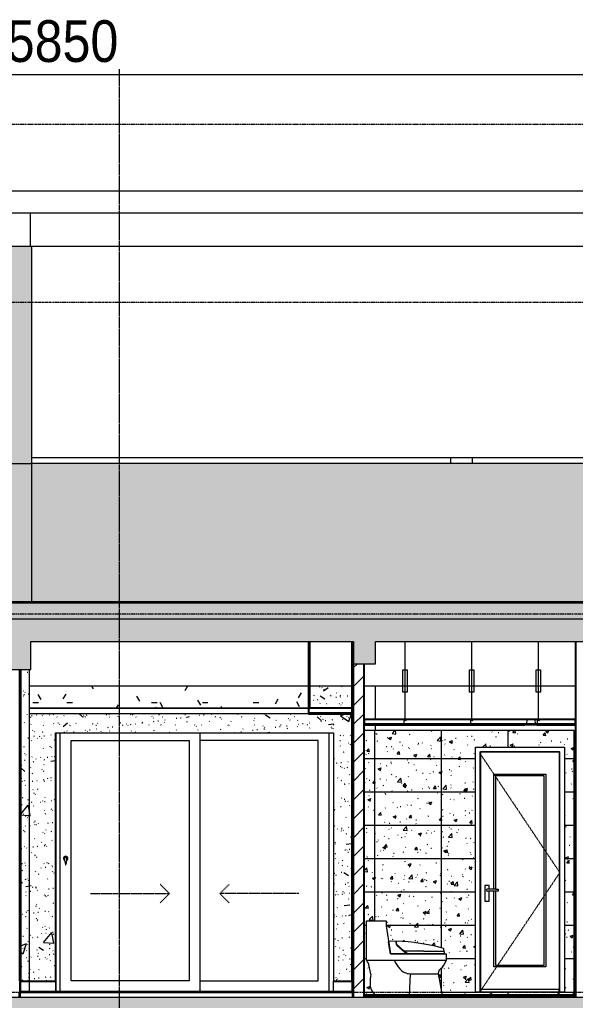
# Model space of a CAD drawing. Header units: millimetres. Extents: x -92143 to -2058, y -8802 to 35300.
# Drawn here: x -25437 to -20437, y 25925 to 34739 of the extents above; entities that cross this region are included whole.
import ezdxf

# ---------------------------------------------------------------- set-up
doc = ezdxf.new("R2010")
doc.units = ezdxf.units.MM
for name, pattern in [('Centre', [31.75, 6.35, -4.7625, 15.875, -4.7625]), ('Dash', [6.35, 3.175, -3.175]), ('Grid Line', [22.225, 12.7, -3.175, 3.175, -3.175])]:
    doc.linetypes.add(name, pattern=pattern)
for name, color, linetype, lineweight in [('0-1', 7, 'Continuous', 5), ('A-ANNO-DIMS', 211, 'Continuous', 9), ('A-ANNO-DIMS-150', 211, 'Continuous', 9), ('A-CLNG', 13, 'Continuous', 9), ('A-CLNG-1', 250, 'Continuous', 25), ('A-CLNG-2', 7, 'Continuous', 9), ('A-CLNG-PATT-1', 9, 'Continuous', 9), ('A-CLNG-PATT-3', 254, 'Continuous', 18), ('A-DETL-GENF', 92, 'Continuous', 9), ('A-DETL-GENF-1', 7, 'Continuous', 9), ('A-DETL-GENF-HDLN-1', 7, 'Dash', 9), ('A-DETL-THIN', 151, 'Continuous', 9), ('A-DOOR', 31, 'Continuous', 9), ('A-DOOR-1', 7, 'Continuous', 9), ('A-DOOR-FRAM', 31, 'Continuous', 9), ('A-DOOR-GLAZ', 31, 'Continuous', 9), ('A-DOOR-HDLN', 31, 'Dash', 18), ('A-FLOR-1', 10, 'Continuous', 35), ('A-FLOR-2', 7, 'Continuous', 9), ('A-FLOR-3', 192, 'Continuous', 35), ('A-FLOR-HRAL', 11, 'Continuous', 9), ('A-FLOR-HRAL-1', 253, 'Continuous', 18), ('A-FLOR-HRAL-2', 9, 'Continuous', 9), ('A-FLOR-LEVL-2', 51, 'Centre', 9), ('A-FLOR-PATT-3', 8, 'Continuous', 9), ('A-WALL', 113, 'Continuous', 9), ('A-WALL-2', 250, 'Continuous', 25), ('A-WALL-PATT-1', 7, 'Continuous', 9), ('A-WALL-PATT-2', 9, 'Continuous', 9), ('A-WALL-PATT-3', 111, 'Continuous', 5), ('E-LITE-EQPM', 33, 'Continuous', 9), ('E-LITE-EQPM-1', 7, 'Continuous', 9), ('I-WALL', 2, 'Continuous', 9), ('I-WALL-1', 250, 'Continuous', 25), ('I-WALL-2', 7, 'Continuous', 9), ('P-SANR-FIXT', 6, 'Continuous', 9), ('P-SANR-FIXT-1', 7, 'Continuous', 9), ('S-BEAM-2', 7, 'Continuous', 9), ('S-COLS', 52, 'Continuous', 9), ('S-COLS-1', 7, 'Continuous', 9), ('S-GRID-1', 1, 'Grid Line', 9)]:
    doc.layers.add(name, color=color, linetype=linetype, lineweight=lineweight)
doc.styles.add('UTM Avo', font='', dxfattribs={"width": 0.9, "height": 375})
doc.styles.get('UTM Avo').set_extended_font_data('UTM Avo')
doc.dimstyles.new('1_Dim_chi_tiet_2_5', dxfattribs={"dimscale": 304.8, "dimtxt": 374.737856, "dimasz": 0.590551, "dimexe": 0.492126, "dimexo": 0.0625, "dimgap": 0.049213, "dimtad": 1, "dimdec": 0, "dimrnd": 5, "dimzin": 0, "dimdsep": 46, "dimtxsty": 'UTM Avo', "dimblk1": 'OBLIQUE', "dimblk2": 'OBLIQUE', "dimsah": 1, "dimcen": 0.09, "dimdle": 0.492126, "dimazin": 0, "dimtfac": 1, "dimtdec": 4, "dimtix": 1, "dimtmove": 0, "dimatfit": 3, "dimfxl": 0.984252, "dimfxlon": 1, "dimtvp": 1, "dimtolj": 1, "dimtzin": 0, "dimarcsym": 2})
pattern_1 = [(45, (-51987.05, 14125), (-79.5495, 79.5495), [])]
pattern_2 = [(50, (-51987.05, 14125), (1093.104, -95.634), [114.3, -1257.3]), (355, (-51987, 14125), (-211.457, 1146.34), [91.44, -1005.84]), (100.451, (-51896, 14117), (881.656, 1050.7), [97.14, -1068.54]), (46.184, (-51987, 14429.8), (1626.475, -252.257), [171.45, -1885.95]), (96.636, (-51851.5, 14408.8), (1424.416, 1484.565), [145.71, -1602.81]), (351.184, (-51987, 14429.8), (1424.43, 1484.55), [137.16, -1508.76]), (21, (-51834.65, 14353.6), (909.686, -613.59), [114.3, -1257.3]), (326, (-51834.7, 14353.6), (370.812, 1105.13), [91.44, -1005.84]), (71.451, (-51758.8, 14302.5), (1280.503, 491.528), [97.14, -1068.54]), (37.5, (-51987.05, 14125), (18.5313, 507.3303), [50.292, -943.356, 50.292, -970.788, -1009.65]), (37.5, (-51987.05, 14125), (18.5313, 507.3303), [-2014.728, 50.292, -959.358]), (7.5, (-51987.05, 14125), (400.918, 601.084), [50.292, -531.876, 50.292, -920.496, -384.81]), (7.5, (-51987.05, 14125), (400.918, 601.084), [-1552.956, 50.292, -334.518]), (327.5, (-52326.9, 14125), (813.545, -34.3737), [50.292, -330.708, 50.292, -1138.428, -1577.34]), (327.5, (-52326.9, 14125), (813.545, -34.3737), [-1569.72, 50.292, -1527.048]), (317.5, (-52479.3, 14125), (888.775, 152.56), [50.292, -445.008, 50.292, -739.14, -1120.14]), (317.5, (-52479.3, 14125), (888.775, 152.56), [-1284.732, 50.292, -1069.848])]
pattern_3 = [(37.5, (-51987.05, 14125), (-4.79953, 146.8239), [5.029, -110.795, 5.029, -124.511, -123.825]), (37.5, (-51987.05, 14125), (-4.79953, 146.8239), [-245.364, 5.029, -118.796]), (7.5, (-51987.05, 14125), (134.8574, 215.0472), [5.029, -57.455, 5.029, -99.365, -40.005]), (7.5, (-51987.05, 14125), (134.8574, 215.0472), [-166.878, 5.029, -34.976]), (327.5, (-52080.78, 14125), (237.29776, 0.4316), [5.029, -33.071, 5.029, -132.131, -179.07]), (327.5, (-52080.78, 14125), (237.29776, 0.4316), [-175.26, 5.029, -174.041]), (317.5, (-52080.78, 14125), (229.067, 66.8792), [5.029, -14.021, 5.029, -84.887, -102.87]), (317.5, (-52080.78, 14125), (229.067, 66.8792), [-108.966, 5.029, -97.841])]
pattern_4 = [(0, (-51987.05, 14125), (609.6, 152.4), [50.292, -406.908, 50.292, -406.908, -2438.4]), (0, (-51987.05, 14125), (609.6, 152.4), [-914.4, 50.292, -864.108, 50.292, -406.908, -1066.8]), (0, (-51987.05, 14125), (609.6, 152.4), [-2286, 50.292, -254.508, 50.292, -711.708]), (120, (-51758.45, 14201.2), (-436.7823, 451.7291), [50.292, -406.908, 50.292, -2845.308]), (120, (-51758.45, 14201.2), (-436.7823, 451.7291), [-507.492, -406.908, 50.292, -864.108, -1524]), (120, (-51758.45, 14201.2), (-436.7823, 451.7291), [-1828.8, 50.292, -406.908, 50.292, -1016.508]), (120, (-51758.45, 14201.2), (-436.7823, 451.7291), [-2336.292, -254.508, 50.292, -711.708]), (240, (-51682.25, 14506), (-172.8177, -604.1291), [50.292, -406.908, 50.292, -406.908, -2438.4]), (240, (-51682.25, 14506), (-172.8177, -604.1291), [-914.4, 50.292, -864.108, 50.292, -406.908, -1066.8]), (240, (-51682.25, 14506), (-172.8177, -604.1291), [-2286, 50.292, -254.508, 50.292, -711.708])]

# ---------------------------------------------------------------- blocks, each defined once
blk = doc.blocks.new('NCV_TKTC_KET CAU_rvt-1-TKCS_MẶT CẮT E')
at = {"layer": 'A-FLOR-2'}
for p, q in [((-33076.9, 33200), (-18036.9, 33200)), ((-18036.9, 33000), (-33076.9, 33000))]:
    blk.add_line(p, q, dxfattribs=at)
at = {"layer": 'S-BEAM-2'}
for p, q in [((-17596.9, 32700), (-25330.4, 32700)), ((-22836.9, 28750), (-25351.9, 28750)), ((-22446.9, 28750), (-22826.9, 28750)), ((-20436.9, 28750), (-22336.9, 28750))]:
    blk.add_line(p, q, dxfattribs=at)
at = {"layer": 'S-COLS-1'}
blk.add_line((-25340.4, 32700), (-25340.4, 33000), dxfattribs=at)
blk = doc.blocks.new('DOOR_CW_01 CANH MO-PANEL KINH - DIG_02-800x2200-CỬA NHÔM KÍNH-400864-TKCS_MẶT CẮT E')
at = {"layer": 'A-DETL-GENF-HDLN-1'}
for p, q in [((-28776.5, 6673.5), (-29496.5, 7747)), ((-29496.5, 5600), (-28776.5, 6673.5))]:
    blk.add_line(p, q, dxfattribs=at)
at = {"layer": 'A-DOOR-1'}
for p, q in [((-29496.5, 7760), (-29496.5, 5600)), ((-29496.5, 7760), (-28776.5, 7760)), ((-28781.5, 7758), (-29491.5, 7758)), ((-29491.5, 7758), (-29491.5, 5626)), ((-28781.5, 5626), (-28781.5, 7758)), ((-28776.5, 5600), (-28776.5, 7760)), ((-29371.5, 6524.5), (-29371.5, 7558)), ((-29371.5, 7558), (-28901.5, 7558)), ((-29356.5, 7543), (-29356.5, 6524.5)), ((-28916.5, 7543), (-29356.5, 7543)), ((-28916.5, 5841), (-28916.5, 7543)), ((-28901.5, 7558), (-28901.5, 5826)), ((-29411.8, 6556), (-29451.3, 6556)), ((-29451.3, 6556), (-29451.3, 6416)), ((-29356.5, 6524.5), (-29431.5, 6524.5)), ((-29411.8, 6524.5), (-29411.8, 6556)), ((-29356.5, 6524.5), (-29330.7, 6524.5)), ((-29330.7, 6524.5), (-29330.7, 6507.5)), ((-29356.5, 6507.5), (-29431.5, 6507.5)), ((-29411.8, 6416), (-29411.8, 6507.5)), ((-29371.5, 5826), (-29371.5, 6507.5)), ((-29356.5, 6507.5), (-29356.5, 5841)), ((-29330.7, 6507.5), (-29356.5, 6507.5)), ((-29451.3, 6416), (-29411.8, 6416)), ((-28901.5, 5826), (-29371.5, 5826)), ((-29356.5, 5841), (-28916.5, 5841)), ((-29491.5, 5626), (-28781.5, 5626)), ((-29486.5, 5626), (-29486.5, 5600)), ((-28786.5, 5626), (-28786.5, 5600))]:
    blk.add_line(p, q, dxfattribs=at)
for start, end in [(90, 180), (180, 270)]:
    blk.add_arc((-29431.5, 6516), 8.5, start, end, dxfattribs=at)
blk = doc.blocks.new('TOILET - TOILET-400871-TKCS_MẶT CẮT E')
at = {"layer": 'P-SANR-FIXT-1'}
for p, q in [((-30517.2, 6238.8), (-30338.3, 6238.8)), ((-30517.2, 5884.5), (-30517.2, 6238.8)), ((-30338.3, 6238.8), (-30338.3, 6196.1)), ((-30338.3, 6196.1), (-30301.7, 5942.7)), ((-30317.1, 6048.9), (-30313.7, 6058.1)), ((-30301.7, 5942.7), (-30317.1, 6048.9)), ((-30311.6, 6059.4), (-30250.9, 6057.8)), ((-30248.1, 6040.7), (-30248.1, 6057.1)), ((-30181.1, 5971.6), (-30244.4, 6027.8)), ((-30243, 6022.1), (-30153.7, 5942.7)), ((-30153.7, 5942.7), (-30301.7, 5942.7)), ((-30301.7, 5942.7), (-29800.4, 5942.7)), ((-29819.2, 5965.3), (-30181.1, 5971.6)), ((-30179, 5970), (-29819.9, 5963.7)), ((-30147, 5942.7), (-30179, 5970)), ((-29813.5, 5942.7), (-30147, 5942.7)), ((-29822.8, 5991.3), (-29819.2, 5965.3)), ((-29813.5, 5950.7), (-29813.5, 5942.7)), ((-29800.4, 5942.7), (-29800.4, 5884.5)), ((-30514.1, 5884.5), (-30517.2, 5884.5)), ((-29800.4, 5884.5), (-30517.2, 5884.5)), ((-30477.9, 5760.8), (-30499.7, 5863.3)), ((-30130, 5570), (-30119.8, 5764.9)), ((-30125, 5764.9), (-29871.4, 5764.9)), ((-29869.9, 5751.5), (-29836, 5570))]:
    blk.add_line(p, q, dxfattribs=at)
for centre, radius, start, end in [((-30311.7, 6057.2), 2.2, 88.51614, 155.48386), ((-29006, 6068.4), 1244.9, 180.48583, 181.44358), ((-30226.7, 6039.8), 24, 186.65493, 227.34507), ((-30310.2, 4249.5), 1808.7, 74.36622, 88.03046), ((-30223.8, 6040.7), 24.3, 180, 212), ((-29845.4, 5943), 32.8, 13.44859, 39.07027), ((-30495.4, 5881.7), 18.9, 171.55862, 257), ((-30070.1, 5954.4), 206.2, 199.83167, 225.13615), ((-29944.9, 5924.8), 150, 309.05865, 344.41613), ((-29921.6, 5674.2), 563, 171.15965, 180.57228), ((-30125, 5881.3), 116.3, 218.87858, 270), ((-29814.7, 5764.2), 56.7, 129.05865, 192.94135), ((-30367.9, 5669.8), 116.7, 180.57228, 239.3773)]:
    blk.add_arc(centre, radius, start, end, dxfattribs=at)
blk = doc.blocks.new('LIC_10-ĐÈN LED DOWNLIGHT ÂM TRẦN_ P_6W_ ÁNH SÁNG 4000K - LIC_10-ĐÈN LED DOWNLIGHT ÂM TRẦN_ P_6W_ ÁNH SÁNG 4000K-V4-TKCS_MẶT CẮT E')
at = {"layer": 'E-LITE-EQPM-1'}
for p, q in [((-20874.4, 8045), (-20877, 8009)), ((-20804.4, 8045), (-20869.4, 8045)), ((-20796.9, 8009), (-20799.4, 8045)), ((-20896.9, 8000), (-20896.9, 7998)), ((-20896.9, 7998), (-20891, 7998)), ((-20776.9, 7998), (-20896.9, 7998)), ((-20893.4, 8000), (-20895.8, 8000)), ((-20876.1, 8000), (-20893.3, 8000)), ((-20782.9, 8000), (-20891, 8000)), ((-20887.9, 8009), (-20887.9, 8000)), ((-20882, 8000), (-20885.5, 8000)), ((-20791, 8009), (-20882.9, 8009)), ((-20881.9, 8002), (-20881.9, 8000)), ((-20878.6, 8000), (-20881.1, 8000)), ((-20800.3, 8000), (-20873.6, 8000)), ((-20853.3, 8000), (-20860.6, 8000)), ((-20813.3, 8000), (-20820.5, 8000)), ((-20780.5, 8000), (-20797.7, 8000)), ((-20792.7, 8000), (-20795.3, 8000)), ((-20791.9, 8000), (-20791.9, 8002)), ((-20788.4, 8000), (-20791.6, 8000)), ((-20785.9, 8000), (-20785.9, 8009)), ((-20782.9, 7998), (-20776.9, 7998)), ((-20778.1, 8000), (-20780.5, 8000)), ((-20776.9, 7998), (-20776.9, 8000))]:
    blk.add_line(p, q, dxfattribs=at)
blk = doc.blocks.new('Railing - Railing-942725-TKCS_MẶT CẮT E')
at = {"layer": 'A-FLOR-HRAL-1'}
for p, q in [((-25426.9, 22695), (-25436.9, 22695)), ((-25436.9, 22695), (-25436.9, 22600)), ((-25426.9, 22600), (-25426.9, 22695)), ((-25436.9, 22600), (-25426.9, 22600))]:
    blk.add_line(p, q, dxfattribs=at)
at = {"layer": 'A-FLOR-HRAL-2'}
for p, q in [((-25426.9, 22695), (-25351.9, 22695)), ((-25351.9, 22695), (-25113.5, 22695)), ((-25351.9, 22695), (-25351.9, 22600)), ((-25113.5, 22695), (-25113.5, 22600))]:
    blk.add_line(p, q, dxfattribs=at)
blk = doc.blocks.new('Railing - Railing-915901-TKCS_MẶT CẮT E')
at = {"layer": 'A-FLOR-HRAL-1'}
for p, q in [((-22436.9, 5695), (-22446.9, 5695)), ((-22446.9, 5695), (-22446.9, 5600)), ((-22436.9, 5600), (-22436.9, 5695)), ((-22446.9, 5600), (-22436.9, 5600))]:
    blk.add_line(p, q, dxfattribs=at)
blk = doc.blocks.new('Railing - Railing-915903-TKCS_MẶT CẮT E')
at = {"layer": 'A-FLOR-HRAL-2'}
for p, q in [((-22613.5, 5600), (-22613.5, 5695)), ((-22613.5, 5695), (-22446.9, 5695))]:
    blk.add_line(p, q, dxfattribs=at)
blk = doc.blocks.new('CL_01-VÁCH DỰNG THẠCH CAO CĂN HỘ LOẠI 1-5D12 - CL_01-VÁCH DỰNG THẠCH CAO CĂN HỘ LOẠI 1A-5-V72-TKCS_MẶT CẮT E')
at = {"layer": 'A-CLNG-PATT-3'}
h = blk.add_hatch(dxfattribs=at)
h.set_pattern_fill('FP_2', color=256, style=0, pattern_type=2)
h.set_pattern_definition(pattern_4)
h.paths.add_polyline_path([(-22836.9, 28550), (-22836.9, 28750), (-25351.9, 28750), (-25351.9, 28550), (-22950.4, 28550)])
at = {"layer": 'A-CLNG-1'}
for p, q in [((-22836.9, 29150), (-22836.9, 28550)), ((-22826.9, 28550), (-22826.9, 29150)), ((-22836.9, 28550), (-22826.9, 28550))]:
    blk.add_line(p, q, dxfattribs=at)
at = {"layer": 'A-CLNG-2'}
blk.add_line((-22836.9, 28550), (-25351.9, 28550), dxfattribs=at)
blk = doc.blocks.new('NCV_TKTC_TANG 6 - 8_rvt-2-TKCS_MẶT CẮT E')
at = {"layer": 'A-CLNG-PATT-1'}
h = blk.add_hatch(dxfattribs=at)
h.set_pattern_fill('FP_4', color=256, style=0, pattern_type=2)
h.set_pattern_definition([(45, (-51987.05, 14125), (-53.03301, 53.03301), []), (135, (-51987.05, 14125), (-53.03301, -53.03301), [])])
h.paths.add_polyline_path([(-20484.2, 28400), (-20436.9, 28400), (-20436.9, 28410), (-20759.4, 28409), (-20759.4, 28405), (-20779.4, 28405), (-20779.4, 28410), (-20790.5, 28409), (-20790.5, 28400), (-20759.4, 28400)])
h.paths.add_polyline_path([(-22014.4, 28400), (-20883.4, 28400), (-20882.9, 28409), (-21359.4, 28407.5), (-21359.4, 28405), (-21379.4, 28405), (-21379.4, 28410), (-21959.4, 28410), (-21959.4, 28405), (-21979.4, 28405), (-21979.4, 28410), (-22336.9, 28410), (-22336.9, 28400)])
h.paths.add_polyline_path([(-21376.9, 28407.5), (-21361.9, 28407.5), (-21361.9, 28410), (-21376.9, 28410)])
h.paths.add_polyline_path([(-20761.9, 28407.5), (-20761.9, 28410), (-20776.9, 28409), (-20776.9, 28407.5)])
h.paths.add_polyline_path([(-21961.9, 28407.5), (-21961.9, 28410), (-21976.9, 28410), (-21976.9, 28407.5)])
at = {"layer": 'A-WALL-PATT-1'}
h = blk.add_hatch(dxfattribs=at)
h.set_pattern_fill('FP_5', color=256, style=0, pattern_type=2)
h.set_pattern_definition(pattern_1)
h.paths.add_polyline_path([(-22446.9, 26100), (-22436.9, 26100), (-22436.9, 29150), (-22446.9, 29150), (-22446.9, 26674.6)])
h = blk.add_hatch(dxfattribs=at)
h.set_pattern_fill('FP_5', color=256, style=0, pattern_type=2)
h.set_pattern_definition(pattern_1)
h.paths.add_polyline_path([(-25436.9, 26100), (-25426.9, 26100), (-25426.9, 28900), (-25436.9, 28900), (-25436.9, 26674.6)])
at = {"layer": 'A-WALL-PATT-2'}
h = blk.add_hatch(dxfattribs=at)
h.set_pattern_fill('FP_1', color=256, style=0, pattern_type=2)
h.set_pattern_definition([(45, (-51987.05, 14125), (-84.8528, 84.8528), [])])
h.paths.add_polyline_path([(-22435.3, 25950), (-22336.9, 25950), (-22336.9, 28950), (-22435.3, 28950), (-22436.9, 25950)])
h = blk.add_hatch(dxfattribs=at)
h.set_pattern_fill('FP_7', color=256, style=0, pattern_type=2)
h.set_pattern_definition(pattern_2)
h.paths.add_polyline_path([(-25426.9, 26100), (-25361.9, 26100), (-25361.9, 28900), (-25426.9, 28900), (-25426.9, 26674.6)])
h = blk.add_hatch(dxfattribs=at)
h.set_pattern_fill('FP_6', color=256, style=0, pattern_type=2)
h.set_pattern_definition(pattern_3)
h.paths.add_polyline_path([(-25426.9, 26100), (-25361.9, 26100), (-25361.9, 28900), (-25426.9, 28900), (-25426.9, 26674.6)])
h = blk.add_hatch(dxfattribs=at)
h.set_pattern_fill('FP_7', color=256, style=0, pattern_type=2)
h.set_pattern_definition(pattern_2)
h.paths.add_polyline_path([(-25351.9, 26100), (-25351.9, 28900), (-25361.9, 28900), (-25361.9, 26100)])
h = blk.add_hatch(dxfattribs=at)
h.set_pattern_fill('FP_6', color=256, style=0, pattern_type=2)
h.set_pattern_definition(pattern_3)
h.paths.add_polyline_path([(-25351.9, 26100), (-25351.9, 28900), (-25361.9, 28900), (-25361.9, 26100)])
h = blk.add_hatch(dxfattribs=at)
h.set_pattern_fill('FP_7', color=256, style=0, pattern_type=2)
h.set_pattern_definition(pattern_2)
h.paths.add_polyline_path([(-25351.9, 26100), (-25113.5, 26100), (-25113.5, 28330), (-22613.5, 28330), (-22613.5, 26100), (-22446.9, 26100), (-22446.9, 28500), (-25351.9, 28500), (-25351.9, 26633.7)])
h.paths.add_polyline_path([(-22826.9, 28550), (-22446.9, 28550), (-22446.9, 28750), (-22826.9, 28750)])
h = blk.add_hatch(dxfattribs=at)
h.set_pattern_fill('FP_6', color=256, style=0, pattern_type=2)
h.set_pattern_definition(pattern_3)
h.paths.add_polyline_path([(-25351.9, 26100), (-25113.5, 26100), (-25113.5, 28330), (-22613.5, 28330), (-22613.5, 26100), (-22446.9, 26100), (-22446.9, 28500), (-25351.9, 28500), (-25351.9, 26633.7)])
h.paths.add_polyline_path([(-22826.9, 28550), (-22446.9, 28550), (-22446.9, 28750), (-22826.9, 28750)])
h = blk.add_hatch(dxfattribs=at)
h.set_pattern_fill('FP_18', color=256, style=0, pattern_type=2)
h.set_pattern_definition([(50, (-51987.05, 14125), (273.276, -23.909), [28.575, -314.325]), (355, (-51987.05, 14125), (-52.8646, 286.585), [22.86, -251.46]), (100.451, (-51964.28, 14123), (220.4138, 262.6745), [24.285, -267.135]), (46.184, (-51987.05, 14201.2), (406.6187, -63.0646), [42.862, -471.487]), (96.636, (-51953.17, 14195.94), (356.104, 371.1414), [36.428, -400.703]), (351.184, (-51987.05, 14201.2), (356.1075, 371.138), [34.29, -377.19]), (21, (-51948.95, 14182.15), (227.4212, -153.3982), [28.575, -314.325]), (326, (-51948.95, 14182.15), (92.7027, 276.2822), [22.86, -251.46]), (71.451, (-51930, 14169.37), (320.1254, 122.8816), [24.285, -267.135]), (37.5, (-51987.05, 14125), (4.63248, 126.8326), [5.029, -243.383, 5.029, -250.241, -252.413]), (37.5, (-51987.05, 14125), (4.63248, 126.8326), [-503.682, 5.029, -247.383]), (7.5, (-51987.05, 14125), (100.22916, 150.2711), [5.029, -140.513, 5.029, -237.668, -96.203]), (7.5, (-51987.05, 14125), (100.22916, 150.2711), [-388.239, 5.029, -91.173]), (327.5, (-52072.01, 14125), (203.38684, -8.59348), [5.029, -90.221, 5.029, -292.151, -394.335]), (327.5, (-52072.01, 14125), (203.38684, -8.59348), [-392.43, 5.029, -389.306]), (317.5, (-52110.11, 14125), (222.1944, 38.1398), [5.029, -118.796, 5.029, -192.329, -280.035]), (317.5, (-52110.11, 14125), (222.1944, 38.1398), [-321.183, 5.029, -275.006])])
h.paths.add_polyline_path([(-22336.9, 25970), (-22226.9, 25970), (-22238.8, 25977.1), (-22257.8, 25995.4), (-22272.2, 26017.6), (-22281.3, 26042.4), (-22284.5, 26068.6), (-22283.1, 26114.8), (-22277.9, 26160.8), (-22299.7, 26263.3), (-22307.9, 26267.6), (-22313.2, 26275.2), (-22314.1, 26284.5), (-22317.2, 26284.5), (-22317.2, 26638.8), (-22138.3, 26638.8), (-22138.3, 26596.1), (-22117.1, 26448.9), (-22111.6, 26459.4), (-22050.9, 26457.8), (-22049.2, 26431.5), (-22043, 26422.1), (-21953.7, 26342.7), (-21947, 26342.7), (-21979, 26370), (-21619.2, 26362.5), (-21613.5, 26350.7), (-21613.5, 26342.7), (-21600.4, 26342.7), (-21600.4, 26284.5), (-21613.5, 26253), (-21633.3, 26225.4), (-21659.2, 26199.3), (-21665.9, 26188.5), (-21670, 26176.6), (-21671.4, 26164.1), (-21669.9, 26151.5), (-21636, 25970), (-20446.9, 25970), (-20446.9, 28350), (-22336.9, 28350), (-22336.9, 26065.8)])
h.paths.add_polyline_path([(-20536.5, 26000), (-21336.5, 26000), (-21336.5, 28200), (-20536.5, 28200), (-20536.5, 26674.6)])
h.paths.add_polyline_path([(-21619.2, 26365.3), (-21981.1, 26371.6), (-22045.2, 26430.4), (-22048.1, 26446.9), (-22046.7, 26457), (-21904.7, 26446.5), (-21762.7, 26424.5), (-21622.8, 26391.3), (-21619.9, 26370.8)])
h = blk.add_hatch(dxfattribs=at)
h.set_pattern_fill('FP_54', color=256, style=0, pattern_type=2)
h.set_pattern_definition([(0, (-20441.94, 26000), (0, 300), []), (90, (-20441.94, 26000), (-600, 4e-14), [])])
h.paths.add_polyline_path([(-22336.9, 25970), (-22226.9, 25970), (-22238.8, 25977.1), (-22257.8, 25995.4), (-22272.2, 26017.6), (-22281.3, 26042.4), (-22284.5, 26068.6), (-22283.1, 26114.8), (-22277.9, 26160.8), (-22299.7, 26263.3), (-22307.9, 26267.6), (-22313.2, 26275.2), (-22314.1, 26284.5), (-22317.2, 26284.5), (-22317.2, 26638.8), (-22138.3, 26638.8), (-22138.3, 26596.1), (-22117.1, 26448.9), (-22111.6, 26459.4), (-22050.9, 26457.8), (-22049.2, 26431.5), (-22043, 26422.1), (-21953.7, 26342.7), (-21947, 26342.7), (-21979, 26370), (-21619.2, 26362.5), (-21613.5, 26350.7), (-21613.5, 26342.7), (-21600.4, 26342.7), (-21600.4, 26284.5), (-21613.5, 26253), (-21633.3, 26225.4), (-21659.2, 26199.3), (-21665.9, 26188.5), (-21670, 26176.6), (-21671.4, 26164.1), (-21669.9, 26151.5), (-21636, 25970), (-20446.9, 25970), (-20446.9, 28350), (-22336.9, 28350), (-22336.9, 26065.8)])
h.paths.add_polyline_path([(-20536.5, 26000), (-21336.5, 26000), (-21336.5, 28200), (-20536.5, 28200), (-20536.5, 26674.6)])
h.paths.add_polyline_path([(-21619.2, 26365.3), (-21981.1, 26371.6), (-22045.2, 26430.4), (-22048.1, 26446.9), (-22046.7, 26457), (-21904.7, 26446.5), (-21762.7, 26424.5), (-21622.8, 26391.3), (-21619.9, 26370.8)])
at = {"layer": 'A-CLNG-1'}
for p, q in [((-22436.9, 28550), (-22836.9, 28550)), ((-22836.9, 28550), (-22836.9, 28500)), ((-22836.9, 28500), (-22436.9, 28500)), ((-22436.9, 28500), (-22436.9, 28550)), ((-20436.9, 28450), (-22336.9, 28450)), ((-22336.9, 28450), (-22336.9, 28400)), ((-22336.9, 28400), (-20891, 28400)), ((-20782.9, 28400), (-20436.9, 28400)), ((-20436.9, 28400), (-20436.9, 28450))]:
    blk.add_line(p, q, dxfattribs=at)
at = {"layer": 'A-CLNG-2'}
for p, q in [((-25351.9, 28550), (-22836.9, 28550)), ((-22836.9, 28500), (-25351.9, 28500)), ((-22436.9, 28510), (-22836.9, 28510)), ((-21979.1, 28410), (-22336.9, 28410)), ((-21960.1, 28410), (-21976.9, 28410)), ((-21379.1, 28410), (-21959.4, 28410)), ((-21360.1, 28410), (-21376.9, 28410)), ((-20871.5, 28410), (-21359.4, 28410)), ((-20779.1, 28410), (-20802.3, 28410)), ((-20760.1, 28410), (-20776.9, 28410)), ((-20436.9, 28410), (-20759.4, 28410))]:
    blk.add_line(p, q, dxfattribs=at)
at = {"layer": 'A-FLOR-1'}
for p, q in [((-22436.9, 26000), (-25436.9, 26000)), ((-25436.9, 26000), (-25436.9, 25950)), ((-22436.9, 25950), (-22436.9, 26000)), ((-20436.9, 25970), (-22336.9, 25970)), ((-22336.9, 25970), (-22336.9, 25950)), ((-20436.9, 25950), (-20436.9, 25970))]:
    blk.add_line(p, q, dxfattribs=at)
at = {"layer": 'A-WALL-2'}
for p, q in [((-22436.9, 29150), (-22436.9, 25950)), ((-20436.9, 29150), (-20436.9, 25950)), ((-22336.9, 25950), (-22336.9, 28950))]:
    blk.add_line(p, q, dxfattribs=at)
at = {"layer": 'I-WALL-1'}
for p, q in [((-22446.9, 29150), (-22446.9, 26100)), ((-22436.9, 26100), (-22436.9, 29150)), ((-25436.9, 28900), (-25436.9, 26100)), ((-25426.9, 26100), (-25426.9, 28900)), ((-25436.9, 26100), (-25426.9, 26100)), ((-22446.9, 26100), (-22436.9, 26100))]:
    blk.add_line(p, q, dxfattribs=at)
at = {"layer": 'I-WALL-2'}
for p, q in [((-25351.9, 28900), (-25351.9, 26100)), ((-25113.5, 26100), (-25113.5, 28330)), ((-25113.5, 28330), (-22613.5, 28330)), ((-22613.5, 28330), (-22613.5, 26100)), ((-20446.9, 28350), (-22326.9, 28350)), ((-20446.9, 25970), (-20446.9, 28350)), ((-21336.5, 26000), (-21336.5, 28200)), ((-21336.5, 28200), (-20536.5, 28200)), ((-20536.5, 28200), (-20536.5, 26000)), ((-25426.9, 26100), (-25361.9, 26100)), ((-25351.9, 26100), (-25361.9, 26100)), ((-25351.9, 26100), (-25113.5, 26100)), ((-22613.5, 26100), (-22446.9, 26100)), ((-20536.5, 26000), (-21336.5, 26000))]:
    blk.add_line(p, q, dxfattribs=at)
at = {"layer": 'S-COLS-1'}
for p, q in [((-22236.9, 28750), (-22236.9, 28450)), ((-22236.9, 28400), (-22236.9, 28350))]:
    blk.add_line(p, q, dxfattribs=at)
at = {"layer": 'A-CLNG'}
blk.add_blockref('CL_01-VÁCH DỰNG THẠCH CAO CĂN HỘ LOẠI 1-5D12 - CL_01-VÁCH DỰNG THẠCH CAO CĂN HỘ LOẠI 1A-5-V72-TKCS_MẶT CẮT E', (0, 0), dxfattribs=at)
at = {"layer": 'A-DOOR'}
blk.add_blockref('DOOR_CW_01 CANH MO-PANEL KINH - DIG_02-800x2200-CỬA NHÔM KÍNH-400864-TKCS_MẶT CẮT E', (8200, 20400), dxfattribs=at)
at = {"layer": 'A-FLOR-HRAL'}
for name, p in [('Railing - Railing-942725-TKCS_MẶT CẮT E', (0, 3400)), ('Railing - Railing-915903-TKCS_MẶT CẮT E', (0, 20400)), ('Railing - Railing-915901-TKCS_MẶT CẮT E', (0, 20400))]:
    blk.add_blockref(name, p, dxfattribs=at)
at = {"layer": 'E-LITE-EQPM'}
blk.add_blockref('LIC_10-ĐÈN LED DOWNLIGHT ÂM TRẦN_ P_6W_ ÁNH SÁNG 4000K - LIC_10-ĐÈN LED DOWNLIGHT ÂM TRẦN_ P_6W_ ÁNH SÁNG 4000K-V4-TKCS_MẶT CẮT E', (0, 20400), dxfattribs=at)
at = {"layer": 'P-SANR-FIXT'}
blk.add_blockref('TOILET - TOILET-400871-TKCS_MẶT CẮT E', (8200, 20400), dxfattribs=at)
blk = doc.blocks.new('G1_SOF - BO TRU - 200x200-3063338-TKCS_MẶT CẮT E')
at = {"layer": 'S-COLS'}
for p, q in [((-41361.9, 30800), (-41361.9, 30750)), ((-41161.9, 30800), (-41361.9, 30800)), ((-41161.9, 30750), (-41161.9, 30800))]:
    blk.add_line(p, q, dxfattribs=at)
blk = doc.blocks.new('DEG_02-DEG_03 - DEG_02-2500x2400mm-CỬA ĐI 02 CÁNH TRƯỢT-V79-TKCS_MẶT CẮT E')
at = {"layer": 'A-DOOR'}
for p, q in [((-39920.3, 5700), (-39920.3, 7860)), ((-39920.3, 7860), (-38860.3, 7860)), ((-38860.3, 7860), (-38860.3, 5700)), ((-38760.3, 5600), (-38760.3, 7930)), ((-38860.3, 5700), (-39920.3, 5700))]:
    blk.add_line(p, q, dxfattribs=at)
at = {"layer": 'A-DOOR', "flags": 128}
blk.add_lwpolyline([(-39968.8, 6808.7), (-39968.8, 6808.7), (-39968.8, 6808.7), (-39968.8, 6808.7), (-39968.8, 6808.7), (-39968.9, 6808.7), (-39968.9, 6808.7), (-39968.9, 6808.7), (-39968.9, 6808.7), (-39968.9, 6808.7), (-39969, 6808.7), (-39969, 6808.7), (-39969, 6808.7), (-39969, 6808.7), (-39969.1, 6808.7), (-39969.1, 6808.7), (-39969.1, 6808.7), (-39969.2, 6808.7), (-39969.2, 6808.7), (-39969.3, 6808.7), (-39969.3, 6808.7), (-39969.4, 6808.7), (-39969.4, 6808.7), (-39969.5, 6808.7), (-39969.5, 6808.7), (-39969.6, 6808.7), (-39969.6, 6808.7), (-39969.7, 6808.7), (-39969.7, 6808.7), (-39969.8, 6808.7), (-39969.8, 6808.7), (-39969.9, 6808.7), (-39969.9, 6808.7), (-39970, 6808.7), (-39970.1, 6808.7), (-39970.1, 6808.7), (-39970.2, 6808.7), (-39970.2, 6808.7), (-39970.3, 6808.7), (-39970.4, 6808.7), (-39970.4, 6808.7), (-39970.5, 6808.7), (-39970.5, 6808.7), (-39970.6, 6808.7), (-39970.7, 6808.7), (-39970.7, 6808.7), (-39970.8, 6808.7), (-39970.8, 6808.7), (-39970.9, 6808.7), (-39970.9, 6808.7), (-39971, 6808.7), (-39971, 6808.7), (-39971.1, 6808.7), (-39971.1, 6808.7), (-39971.2, 6808.7), (-39971.2, 6808.7), (-39971.3, 6808.7), (-39971.3, 6808.7), (-39971.4, 6808.7), (-39971.4, 6808.7), (-39971.5, 6808.7), (-39971.5, 6808.7), (-39971.5, 6808.7), (-39971.6, 6808.7), (-39971.6, 6808.7), (-39971.6, 6808.7), (-39971.7, 6808.7), (-39971.7, 6808.7), (-39971.7, 6808.7), (-39971.7, 6808.7), (-39971.7, 6808.7), (-39971.8, 6808.7), (-39971.8, 6808.7), (-39971.8, 6808.7), (-39971.8, 6808.7), (-39971.8, 6808.7), (-39971.8, 6808.7)], dxfattribs=at)
at = {"layer": 'A-DOOR'}
for centre, radius, start, end in [((-39970.3, 6800), 20, 0, 180), ((-39970.3, 6800), 20, 180, 240), ((-39971.8, 6799.2), 9.45, 90, 180), ((-39816.5, 6799.2), 164.8, 180, 199.13397), ((-39968.8, 6799.2), 9.45, 0, 90), ((-40124.1, 6799.2), 164.8, 340.86603, 0), ((-39970.3, 6800), 20, 300, 0), ((-39969.9, 6746), 2.34, 199.13397, 261.03098), ((-39970.7, 6746), 2.34, 278.96902, 340.86603)]:
    blk.add_arc(centre, radius, start, end, dxfattribs=at)
at = {"layer": 'A-DOOR-FRAM'}
for p, q in [((-40060.3, 7930), (-40060.3, 5600)), ((-40020.3, 5600), (-40020.3, 7930)), ((-37600.3, 5600), (-37600.3, 7930)), ((-37560.3, 5695), (-37560.3, 5700))]:
    blk.add_line(p, q, dxfattribs=at)
at = {"layer": 'A-DOOR-GLAZ'}
for p, q in [((-37700.3, 7860), (-38760.3, 7860)), ((-37700.3, 5700), (-37700.3, 7860)), ((-38760.3, 5700), (-37700.3, 5700))]:
    blk.add_line(p, q, dxfattribs=at)
at = {"layer": 'A-DOOR-HDLN'}
for p, q in [((-39037.6, 6484.2), (-39122.4, 6569.1)), ((-38583.1, 6484.2), (-38498.2, 6569.1)), ((-39747.6, 6484.2), (-39037.6, 6484.2)), ((-39037.6, 6484.2), (-39122.4, 6399.4)), ((-38583.1, 6484.2), (-38498.2, 6399.4)), ((-37873.1, 6484.2), (-38583.1, 6484.2))]:
    blk.add_line(p, q, dxfattribs=at)
blk = doc.blocks.new('Repeating Detail - THANH TREO TRẦN 700-V208-TKCS_MẶT CẮT E')
at = {"layer": 'A-DETL-GENF'}
for points in [[(-66377.4, 28405), (-66357.4, 28405), (-66357.4, 28411), (-66359.9, 28407.5), (-66374.9, 28407.5), (-66374.9, 28442.5), (-66359.9, 28442.5), (-66357.4, 28439), (-66357.4, 28445), (-66377.4, 28445)], [(-65777.4, 28405), (-65757.4, 28405), (-65757.4, 28411), (-65759.9, 28407.5), (-65774.9, 28407.5), (-65774.9, 28442.5), (-65759.9, 28442.5), (-65757.4, 28439), (-65757.4, 28445), (-65777.4, 28445)], [(-65177.4, 28405), (-65157.4, 28405), (-65157.4, 28411), (-65159.9, 28407.5), (-65174.9, 28407.5), (-65174.9, 28442.5), (-65159.9, 28442.5), (-65157.4, 28439), (-65157.4, 28445), (-65177.4, 28445)]]:
    blk.add_hatch(color=256, dxfattribs=at).paths.add_polyline_path(points)
for p, q in [((-66367.4, 28445), (-66367.4, 29145)), ((-65767.4, 28445), (-65767.4, 29145)), ((-65167.4, 28445), (-65167.4, 29145)), ((-66387.4, 28895), (-66347.4, 28895)), ((-66387.4, 28695), (-66387.4, 28895)), ((-66347.4, 28895), (-66347.4, 28695)), ((-65787.4, 28895), (-65747.4, 28895)), ((-65787.4, 28695), (-65787.4, 28895)), ((-65747.4, 28895), (-65747.4, 28695)), ((-65187.4, 28895), (-65147.4, 28895)), ((-65187.4, 28695), (-65187.4, 28895)), ((-65147.4, 28895), (-65147.4, 28695)), ((-66347.4, 28695), (-66387.4, 28695)), ((-65747.4, 28695), (-65787.4, 28695)), ((-65147.4, 28695), (-65187.4, 28695)), ((-66357.4, 28445), (-66377.4, 28445)), ((-66377.4, 28445), (-66377.4, 28405)), ((-66357.4, 28445), (-66377.4, 28445)), ((-66377.4, 28445), (-66377.4, 28405)), ((-66377.4, 28405), (-66357.4, 28405)), ((-66377.4, 28405), (-66357.4, 28405)), ((-66374.9, 28442.5), (-66359.9, 28442.5)), ((-66374.9, 28407.5), (-66374.9, 28442.5)), ((-66374.9, 28407.5), (-66374.9, 28442.5)), ((-66374.9, 28442.5), (-66359.9, 28442.5)), ((-66359.9, 28407.5), (-66374.9, 28407.5)), ((-66359.9, 28407.5), (-66374.9, 28407.5)), ((-66359.9, 28442.5), (-66359.9, 28439)), ((-66359.9, 28442.5), (-66359.9, 28439)), ((-66359.9, 28439), (-66357.4, 28439)), ((-66359.9, 28439), (-66357.4, 28439)), ((-66357.4, 28411), (-66359.9, 28411)), ((-66359.9, 28411), (-66359.9, 28407.5)), ((-66357.4, 28411), (-66359.9, 28411)), ((-66359.9, 28411), (-66359.9, 28407.5)), ((-66357.4, 28439), (-66357.4, 28445)), ((-66357.4, 28439), (-66357.4, 28445)), ((-66357.4, 28405), (-66357.4, 28411)), ((-66357.4, 28405), (-66357.4, 28411)), ((-65757.4, 28445), (-65777.4, 28445)), ((-65777.4, 28445), (-65777.4, 28405)), ((-65757.4, 28445), (-65777.4, 28445)), ((-65777.4, 28445), (-65777.4, 28405)), ((-65777.4, 28405), (-65757.4, 28405)), ((-65777.4, 28405), (-65757.4, 28405)), ((-65774.9, 28442.5), (-65759.9, 28442.5)), ((-65774.9, 28407.5), (-65774.9, 28442.5)), ((-65774.9, 28407.5), (-65774.9, 28442.5)), ((-65774.9, 28442.5), (-65759.9, 28442.5)), ((-65759.9, 28407.5), (-65774.9, 28407.5)), ((-65759.9, 28407.5), (-65774.9, 28407.5)), ((-65759.9, 28442.5), (-65759.9, 28439)), ((-65759.9, 28442.5), (-65759.9, 28439)), ((-65759.9, 28439), (-65757.4, 28439)), ((-65759.9, 28439), (-65757.4, 28439)), ((-65757.4, 28411), (-65759.9, 28411)), ((-65759.9, 28411), (-65759.9, 28407.5)), ((-65757.4, 28411), (-65759.9, 28411)), ((-65759.9, 28411), (-65759.9, 28407.5)), ((-65757.4, 28439), (-65757.4, 28445)), ((-65757.4, 28439), (-65757.4, 28445)), ((-65757.4, 28405), (-65757.4, 28411)), ((-65757.4, 28405), (-65757.4, 28411)), ((-65157.4, 28445), (-65177.4, 28445)), ((-65177.4, 28445), (-65177.4, 28405)), ((-65157.4, 28445), (-65177.4, 28445)), ((-65177.4, 28445), (-65177.4, 28405)), ((-65177.4, 28405), (-65157.4, 28405)), ((-65177.4, 28405), (-65157.4, 28405)), ((-65174.9, 28442.5), (-65159.9, 28442.5)), ((-65174.9, 28407.5), (-65174.9, 28442.5)), ((-65174.9, 28407.5), (-65174.9, 28442.5)), ((-65174.9, 28442.5), (-65159.9, 28442.5)), ((-65159.9, 28407.5), (-65174.9, 28407.5)), ((-65159.9, 28407.5), (-65174.9, 28407.5)), ((-65159.9, 28442.5), (-65159.9, 28439)), ((-65159.9, 28442.5), (-65159.9, 28439)), ((-65159.9, 28439), (-65157.4, 28439)), ((-65159.9, 28439), (-65157.4, 28439)), ((-65157.4, 28411), (-65159.9, 28411)), ((-65159.9, 28411), (-65159.9, 28407.5)), ((-65157.4, 28411), (-65159.9, 28411)), ((-65159.9, 28411), (-65159.9, 28407.5)), ((-65157.4, 28439), (-65157.4, 28445)), ((-65157.4, 28439), (-65157.4, 28445)), ((-65157.4, 28405), (-65157.4, 28411)), ((-65157.4, 28405), (-65157.4, 28411))]:
    blk.add_line(p, q, dxfattribs=at)
blk = doc.blocks.new('DIMBLOCK46-TKCS_MẶT CẮT E')
at = {"layer": 'A-ANNO-DIMS-150'}
for p, q in [((-17236.9, 34546.4), (-17236.9, 34096.4)), ((-17236.9, 34246.4), (-17236.9, 34546.4)), ((-33086.9, 33946.4), (-33086.9, 34396.4)), ((-33086.9, 34246.4), (-17086.9, 34246.4)), ((-33086.9, 34246.4), (-33086.9, 33946.4))]:
    blk.add_line(p, q, dxfattribs=at)
at = {"layer": 'A-ANNO-DIMS-150', "lineweight": 25}
for p, q in [((-33086.9, 34246.4), (-32996.9, 34336.4)), ((-17236.9, 34246.4), (-17146.9, 34336.4)), ((-33086.9, 34246.4), (-33176.9, 34156.4)), ((-17236.9, 34246.4), (-17326.9, 34156.4))]:
    blk.add_line(p, q, dxfattribs=at)
at = {"layer": 'A-ANNO-DIMS-150', "color": 0, "insert": (-25803.8, 34733.6), "char_height": 375, "width": 1540.589, "attachment_point": 1, "line_spacing_factor": 1.110334, "style": 'UTM Avo'}
blk.add_mtext('15850', dxfattribs=at)
blk = doc.blocks.new('_Oblique')
at = {"color": 0, "linetype": 'ByBlock', "lineweight": -2}
blk.add_line((-0.5, -0.5), (0.5, 0.5), dxfattribs=at)

msp = doc.modelspace()

# ---------------------------------------------------------------- hatches: boundary and pattern name
at = {"layer": 'A-DETL-GENF-1'}
h = msp.add_hatch(color=256, dxfattribs=at)
h.paths.add_polyline_path([(-17535.3, 28750), (-17236.9, 28750), (-17236.9, 29350), (-33860.3, 29350), (-33860.3, 28900), (-33460.3, 28900), (-33460.3, 29150), (-30635.3, 29150), (-30635.3, 28950), (-30435.3, 28950), (-30435.3, 29150), (-25735.7, 29150), (-25735.7, 28900), (-25335.7, 28900), (-25335.7, 29150), (-22435.3, 29150), (-22435.3, 28950), (-22235.3, 28950), (-22235.3, 29150), (-17535.3, 29150), (-17535.3, 29109.5)])
h.paths.add_polyline_path([(-77935.7, 28750), (-77935.7, 29150), (-73233.6, 29150), (-73233.6, 28950), (-73033.3, 28950), (-73033.3, 29150), (-70108.5, 29150), (-70108.5, 28900), (-69708.5, 28900), (-69708.5, 29150), (-65032.3, 29150), (-65032.3, 28950), (-64832.3, 28950), (-64832.3, 29150), (-61933.6, 29150), (-61933.6, 28900), (-61533.6, 28900), (-61533.6, 29150), (-56833.3, 29150), (-56833.3, 28950), (-56633.3, 28950), (-56633.3, 29150), (-53733.2, 29150), (-53733.2, 28900), (-53333.2, 28900), (-53333.2, 29150), (-48635.6, 29150), (-48635.6, 28950), (-48435.6, 28950), (-48435.6, 29150), (-45535.3, 29150), (-45535.3, 28900), (-45134.4, 28900), (-45134.4, 29150), (-40434.4, 29150), (-40434.4, 28950), (-40234.4, 28950), (-40234.4, 29150), (-37335.6, 29150), (-37335.6, 28900), (-36935.6, 28900), (-36935.6, 29350), (-78233.3, 29350), (-78233.3, 28750)])
msp.add_hatch(color=256, dxfattribs=at).paths.add_polyline_path([(-77935.7, 25350), (-77935.7, 25750), (-73233.6, 25750), (-73233.6, 25550), (-73033.3, 25550), (-73033.3, 25750), (-70108.5, 25750), (-70108.5, 25500), (-69708.5, 25500), (-69708.5, 25750), (-65032.3, 25750), (-65032.3, 25550), (-64832.3, 25550), (-64832.3, 25750), (-61933.6, 25750), (-61933.6, 25500), (-61533.6, 25500), (-61533.6, 25750), (-56833.3, 25750), (-56833.3, 25550), (-56633.3, 25550), (-56633.3, 25750), (-53733.2, 25750), (-53733.2, 25500), (-53333.2, 25500), (-53333.2, 25750), (-48635.6, 25750), (-48635.6, 25550), (-48435.6, 25550), (-48435.6, 25750), (-45535.3, 25750), (-45535.3, 25500), (-45134.4, 25500), (-45134.4, 25750), (-40434.4, 25750), (-40434.4, 25550), (-40234.4, 25550), (-40234.4, 25750), (-37436.9, 25750), (-37436.9, 25500), (-37037.4, 25500), (-37037.4, 25750), (-33860.3, 25750), (-33860.3, 25500), (-33436.9, 25500), (-33436.9, 25750), (-30635.3, 25750), (-30635.3, 25550), (-30435.3, 25550), (-30435.3, 25750), (-25735.7, 25750), (-25735.7, 25500), (-25335.7, 25500), (-25335.7, 25750), (-22435.3, 25750), (-22435.3, 25550), (-22235.3, 25550), (-22235.3, 25750), (-17535.3, 25750), (-17535.3, 25350), (-17236.9, 25350), (-17236.9, 25950), (-78233.3, 25950), (-78233.3, 25350)])
at = {"layer": 'A-FLOR-PATT-3'}
h = msp.add_hatch(dxfattribs=at)
h.set_pattern_fill('FP_2', color=256, style=0, pattern_type=2)
h.set_pattern_definition(pattern_4)
h.paths.add_polyline_path([(-17436.9, 29350), (-17436.9, 29500), (-33636.9, 29500), (-33636.9, 29350), (-17535.3, 29350)])
h.paths.add_polyline_path([(-78039, 29350), (-37237.4, 29350), (-37237.4, 29500), (-78039, 29500)])
at = {"layer": 'A-WALL-PATT-3'}
for points in [[(-25690.4, 30750), (-25340.4, 30750), (-25340.4, 32700), (-25690.4, 32700), (-25690.4, 31544.4)], [(-25330.4, 30750), (-25330.4, 32700), (-25340.4, 32700), (-25340.4, 30750)], [(-25700.4, 29500), (-25340.4, 29500), (-25340.4, 30750), (-25700.4, 30750)], [(-25330.4, 29500), (-25330.4, 30750), (-25340.4, 30750), (-25340.4, 29500)], [(-21453.7, 29500), (-17596.9, 29500), (-17596.9, 30750), (-25330.4, 30750), (-25330.4, 29500), (-21717.3, 29500)]]:
    msp.add_hatch(color=256, dxfattribs=at).paths.add_polyline_path(points)

# ---------------------------------------------------------------- linework, layer by layer
at = {"layer": 'A-DETL-THIN'}
for p, q in [((-17236.9, 29350), (-33636.9, 29350)), ((-25335.7, 28900), (-25335.7, 29150)), ((-25335.7, 29150), (-22435.3, 29150)), ((-22435.3, 29150), (-22435.3, 28950)), ((-22235.3, 28950), (-22235.3, 29150)), ((-22235.3, 29150), (-17535.3, 29150)), ((-22435.3, 28950), (-22235.3, 28950)), ((-25735.7, 28900), (-25335.7, 28900)), ((-17236.9, 25950), (-33857.4, 25950))]:
    msp.add_line(p, q, dxfattribs=at)
at = {"layer": 'A-FLOR-3'}
msp.add_line((-17436.9, 29500), (-33636.9, 29500), dxfattribs=at)
at = {"layer": 'A-FLOR-LEVL-2'}
for p, q in [((-92142.8, 33800), (-5549.7, 33800)), ((-92142.8, 32200), (-5549.7, 32200)), ((-92142.8, 29400), (-5549.7, 29400)), ((-92142.8, 26000), (-5549.7, 26000))]:
    msp.add_line(p, q, dxfattribs=at)
at = {"layer": 'A-WALL'}
for p, q in [((-25330.4, 32700), (-25700.4, 32700)), ((-25330.4, 32700), (-25330.4, 30750)), ((-17596.9, 30800), (-25330.4, 30800)), ((-25700.4, 30750), (-25330.4, 30750))]:
    msp.add_line(p, q, dxfattribs=at)
at = {"layer": 'I-WALL'}
for p, q in [((-17596.9, 30750), (-25330.4, 30750)), ((-25330.4, 30750), (-25330.4, 29500))]:
    msp.add_line(p, q, dxfattribs=at)
at = {"layer": 'S-GRID-1'}
for p, q in [((-24536.9, 30542.5), (-24536.9, 34292.5)), ((-24536.9, -1796.5), (-24536.9, 30542.5))]:
    msp.add_line(p, q, dxfattribs=at)

# ---------------------------------------------------------------- block references
at = {"layer": '0-1'}
for name in ['NCV_TKTC_KET CAU_rvt-1-TKCS_MẶT CẮT E', 'NCV_TKTC_TANG 6 - 8_rvt-2-TKCS_MẶT CẮT E']:
    msp.add_blockref(name, (0, 0), dxfattribs=at)
at = {"layer": 'A-DETL-GENF'}
msp.add_blockref('Repeating Detail - THANH TREO TRẦN 700-V208-TKCS_MẶT CẮT E', (44397.9, 0), dxfattribs=at)
at = {"layer": 'A-DOOR'}
msp.add_blockref('DEG_02-DEG_03 - DEG_02-2500x2400mm-CỬA ĐI 02 CÁNH TRƯỢT-V79-TKCS_MẶT CẮT E', (14947.9, 20400), dxfattribs=at)
at = {"layer": 'S-COLS'}
msp.add_blockref('G1_SOF - BO TRU - 200x200-3063338-TKCS_MẶT CẮT E', (19800, 0), dxfattribs=at)

# ---------------------------------------------------------------- dimensions: what is measured, and where the dimension line sits
at = {"layer": 'A-ANNO-DIMS'}
dim = msp.add_linear_dim(base=(-17236.9, 34246.4), p1=(-33086.9, 33946.4), p2=(-17236.9, 34546.4), dimstyle='1_Dim_chi_tiet_2_5', override={"dimpost": '<>', "dimfxl": 15861.352401}, dxfattribs=at)
dim.commit()
dim.dimension.update_dxf_attribs({"geometry": 'DIMBLOCK46-TKCS_MẶT CẮT E', "text_midpoint": (-25161.9, 34455.5)})

doc.saveas('drawing.dxf')
